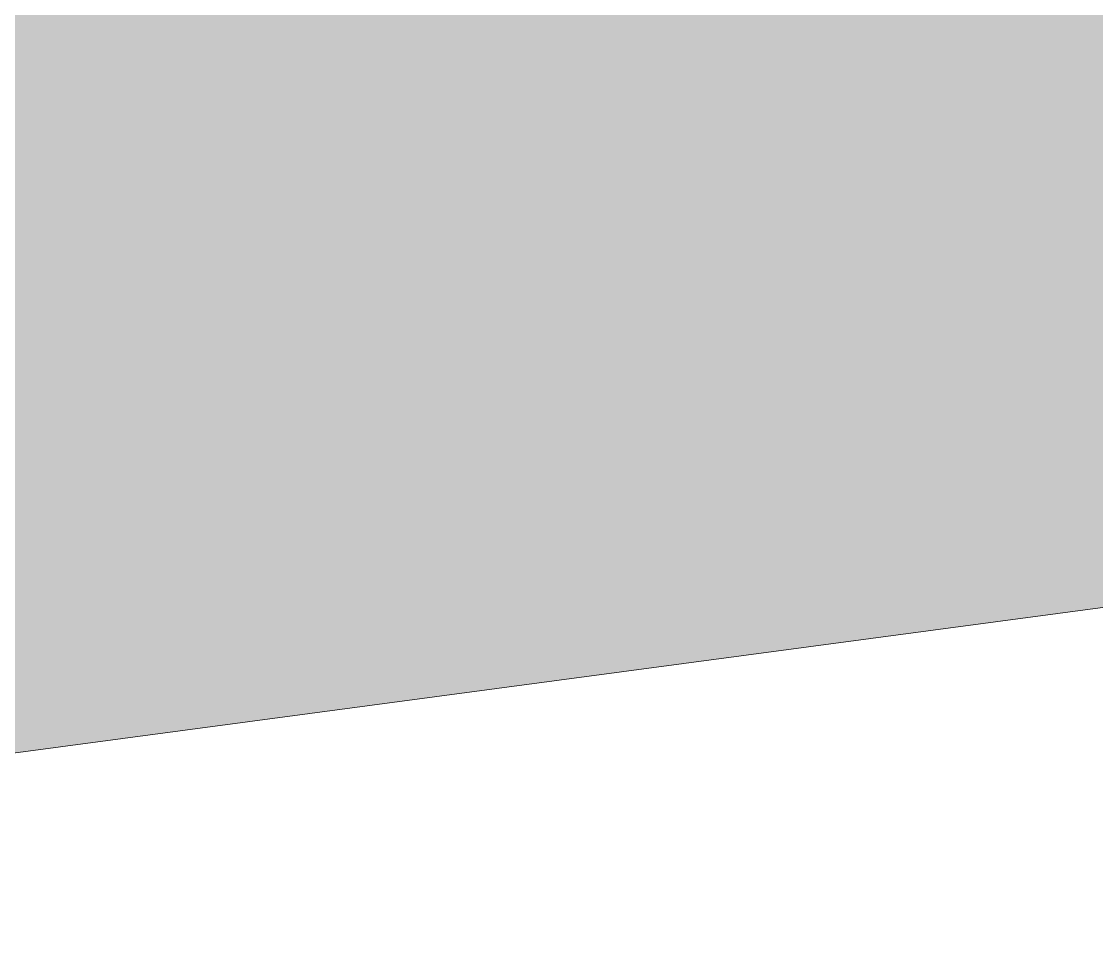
# Model space of a CAD drawing. Extents: x -1328 to 5679, y -4611 to 1603.
# Drawn here: x 812.12 to 846.38, y 842.86 to 872.69 of the extents above; entities that cross this region are included whole.
import ezdxf

# ---------------------------------------------------------------- set-up
doc = ezdxf.new("R2010")
doc.units = 0
doc.header["$MEASUREMENT"] = 0
doc.layers.add('.ATI-HATCH', color=7, linetype='Continuous', lineweight=0)
doc.layers.add('G-ANNO-TTLB', color=7, linetype='Continuous', lineweight=0)

# ---------------------------------------------------------------- blocks, each defined once
blk = doc.blocks.new('Block_287')
at = {"layer": '.ATI-HATCH', "color": 18, "lineweight": 9, "true_color": 0x000000}
blk.add_lwpolyline([(771.83, 844.019), (1169.647, 897.245), (1182.214, 1445.142)], dxfattribs=at)
blk = doc.blocks.new('Block_286')
at = {"layer": '.ATI-HATCH', "true_color": 0xe6e6e6, "transparency": 33554687}
h = blk.add_hatch(color=254, dxfattribs=at)
edge = h.paths.add_edge_path()
edge.add_spline(control_points=[(1182.214, 1445.142), (1182.214, 1445.142), (1180.781, 1445.094), (1180.781, 1445.094), (1180.781, 1445.094), (1177.77, 1444.998), (1177.77, 1444.998), (1177.77, 1444.998), (1166.303, 1444.521), (1166.303, 1444.521), (1166.303, 1444.521), (1165.157, 1444.473), (1165.157, 1444.473), (1165.157, 1444.473), (1145.423, 1443.709), (1145.423, 1443.709), (1145.423, 1443.709), (1141.457, 1443.565), (1141.457, 1443.565), (1141.457, 1443.565), (1119.622, 1442.705), (1119.622, 1442.705), (1119.622, 1442.705), (1092.721, 1441.654), (1092.721, 1441.654), (1092.721, 1441.654), (1088.852, 1441.51), (1088.852, 1441.51), (1088.852, 1441.51), (1067.875, 1440.698), (1067.875, 1440.698), (1067.875, 1440.698), (1054.068, 1440.173), (1054.068, 1440.173), (1054.068, 1440.173), (977.093, 1437.162), (977.093, 1437.162), (977.093, 1437.162), (898.065, 1434.056), (898.065, 1434.056), (898.065, 1434.056), (860.987, 1432.623), (860.987, 1432.623), (860.987, 1432.623), (827.398, 1431.333), (827.398, 1431.333), (827.398, 1431.333), (798.682, 1430.186), (798.682, 1430.186), (798.682, 1430.186), (776.416, 1429.326), (776.416, 1429.326), (776.416, 1429.326), (761.986, 1428.753), (761.986, 1428.753), (761.986, 1428.753), (756.826, 1428.562), (756.826, 1428.562), (756.826, 1428.562), (771.781, 845.355), (771.781, 845.355), (771.781, 845.355), (771.83, 844.019), (771.83, 844.019), (771.83, 844.019), (1169.647, 897.245), (1169.647, 897.245), (1169.647, 897.245), (1182.214, 1445.142), (1182.214, 1445.142)], knot_values=[0, 0, 0, 0, 1, 1, 1, 2, 2, 2, 3, 3, 3, 4, 4, 4, 5, 5, 5, 6, 6, 6, 7, 7, 7, 8, 8, 8, 9, 9, 9, 10, 10, 10, 11, 11, 11, 12, 12, 12, 13, 13, 13, 14, 14, 14, 15, 15, 15, 16, 16, 16, 17, 17, 17, 18, 18, 18, 19, 19, 19, 20, 20, 20, 21, 21, 21, 22, 22, 22, 23, 23, 23, 23], degree=3, periodic=0)
edge.add_line((1182.214, 1445.142), (1182.214, 1445.142))
edge = h.paths.add_edge_path()
edge.add_spline(control_points=[(877.041, 981.958), (877.041, 981.958), (876.946, 991.037), (876.946, 991.037), (876.946, 991.037), (873.697, 1249.672), (873.697, 1249.672), (873.697, 1249.672), (873.458, 1251.249), (873.458, 1251.249), (873.458, 1251.249), (873.649, 1251.727), (873.649, 1251.727), (873.649, 1251.727), (873.124, 1294.968), (873.124, 1294.968), (873.124, 1294.968), (873.028, 1302.613), (873.028, 1302.613), (873.028, 1302.613), (873.028, 1302.996), (873.028, 1302.996), (873.028, 1302.996), (1071.269, 1314.988), (1071.269, 1314.988), (1071.269, 1314.988), (1075.903, 1315.227), (1075.903, 1315.227), (1075.903, 1315.227), (1076.429, 1315.275), (1076.429, 1315.275), (1076.429, 1315.275), (1077.767, 1315.37), (1077.767, 1315.37), (1077.767, 1315.37), (1077.241, 1267.972), (1077.241, 1267.972), (1077.241, 1267.972), (1077.48, 1267.494), (1077.48, 1267.494), (1077.48, 1267.494), (1077.193, 1263.72), (1077.193, 1263.72), (1077.193, 1263.72), (1075.33, 1096.919), (1075.33, 1096.919), (1075.33, 1096.919), (1075.569, 1096.441), (1075.569, 1096.441), (1075.569, 1096.441), (1075.281, 1093.908), (1075.281, 1093.908), (1075.281, 1093.908), (1074.184, 995.242), (1074.184, 995.242), (1074.184, 995.242), (877.185, 972.641), (877.185, 972.641), (877.185, 972.641), (877.137, 973.741), (877.137, 973.741), (877.137, 973.741), (877.137, 974.267), (877.137, 974.267), (877.137, 974.267), (877.041, 981.912), (877.041, 981.912), (877.041, 981.912), (877.041, 981.958), (877.041, 981.958)], knot_values=[0, 0, 0, 0, 1, 1, 1, 2, 2, 2, 3, 3, 3, 4, 4, 4, 5, 5, 5, 6, 6, 6, 7, 7, 7, 8, 8, 8, 9, 9, 9, 10, 10, 10, 11, 11, 11, 12, 12, 12, 13, 13, 13, 14, 14, 14, 15, 15, 15, 16, 16, 16, 17, 17, 17, 18, 18, 18, 19, 19, 19, 20, 20, 20, 21, 21, 21, 22, 22, 22, 23, 23, 23, 23], degree=3, periodic=0)
edge.add_line((877.041, 981.958), (877.041, 981.958))
at = {"layer": '.ATI-HATCH'}
blk.add_open_spline([(1182.214, 1445.142), (1182.214, 1445.142), (1180.781, 1445.094), (1180.781, 1445.094), (1180.781, 1445.094), (1177.77, 1444.998), (1177.77, 1444.998), (1177.77, 1444.998), (1166.303, 1444.521), (1166.303, 1444.521), (1166.303, 1444.521), (1165.157, 1444.473), (1165.157, 1444.473), (1165.157, 1444.473), (1145.423, 1443.709), (1145.423, 1443.709), (1145.423, 1443.709), (1141.457, 1443.565), (1141.457, 1443.565), (1141.457, 1443.565), (1119.622, 1442.705), (1119.622, 1442.705), (1119.622, 1442.705), (1092.721, 1441.654), (1092.721, 1441.654), (1092.721, 1441.654), (1088.852, 1441.51), (1088.852, 1441.51), (1088.852, 1441.51), (1067.875, 1440.698), (1067.875, 1440.698), (1067.875, 1440.698), (1054.068, 1440.173), (1054.068, 1440.173), (1054.068, 1440.173), (977.093, 1437.162), (977.093, 1437.162), (977.093, 1437.162), (898.065, 1434.056), (898.065, 1434.056), (898.065, 1434.056), (860.987, 1432.623), (860.987, 1432.623), (860.987, 1432.623), (827.398, 1431.333), (827.398, 1431.333), (827.398, 1431.333), (798.682, 1430.186), (798.682, 1430.186), (798.682, 1430.186), (776.416, 1429.326), (776.416, 1429.326), (776.416, 1429.326), (761.986, 1428.753), (761.986, 1428.753), (761.986, 1428.753), (756.826, 1428.562), (756.826, 1428.562), (756.826, 1428.562), (771.781, 845.355), (771.781, 845.355), (771.781, 845.355), (771.83, 844.019), (771.83, 844.019), (771.83, 844.019), (1169.647, 897.245), (1169.647, 897.245), (1169.647, 897.245), (1182.214, 1445.142), (1182.214, 1445.142)], degree=3, knots=[0, 0, 0, 0, 1, 1, 1, 2, 2, 2, 3, 3, 3, 4, 4, 4, 5, 5, 5, 6, 6, 6, 7, 7, 7, 8, 8, 8, 9, 9, 9, 10, 10, 10, 11, 11, 11, 12, 12, 12, 13, 13, 13, 14, 14, 14, 15, 15, 15, 16, 16, 16, 17, 17, 17, 18, 18, 18, 19, 19, 19, 20, 20, 20, 21, 21, 21, 22, 22, 22, 23, 23, 23, 23], dxfattribs=at)
blk.add_blockref('Block_287', (0, 0), dxfattribs=at)
blk = doc.blocks.new('Block_285')
at = {"layer": '.ATI-HATCH'}
blk.add_blockref('Block_286', (0, 0), dxfattribs=at)

msp = doc.modelspace()

# ---------------------------------------------------------------- hatches: boundary and pattern name
at = {"layer": 'G-ANNO-TTLB', "true_color": 0xff00ff, "transparency": 33554687}
h = msp.add_hatch(color=6, dxfattribs=at)
edge = h.paths.add_edge_path()
edge.add_spline(control_points=[(1625.998, -853.91), (1625.998, -853.91), (-1303.52, -853.91), (-1303.52, -853.91), (-1303.52, -853.91), (-1303.52, 1603.09), (-1303.52, 1603.09), (-1303.52, 1603.09), (1625.998, 1603.09), (1625.998, 1603.09), (1625.998, 1603.09), (1625.998, -853.91), (1625.998, -853.91)], knot_values=[0, 0, 0, 0, 1, 1, 1, 2, 2, 2, 3, 3, 3, 4, 4, 4, 4], degree=3, periodic=0)
edge = h.paths.add_edge_path()
edge.add_spline(control_points=[(-1294.52, 1594.09), (-1294.52, 1594.09), (-1294.52, -844.91), (-1294.52, -844.91), (-1294.52, -844.91), (1616.998, -844.91), (1616.998, -844.91), (1616.998, -844.91), (1616.998, 1594.09), (1616.998, 1594.09), (1616.998, 1594.09), (-1294.52, 1594.09), (-1294.52, 1594.09)], knot_values=[0, 0, 0, 0, 1, 1, 1, 2, 2, 2, 3, 3, 3, 4, 4, 4, 4], degree=3, periodic=0)
edge.add_line((-1294.52, 1594.09), (-1294.52, 1594.09))

# ---------------------------------------------------------------- linework, layer by layer
at = {"layer": 'G-ANNO-TTLB'}
for points in [[(1625.998, -853.91), (1625.998, -853.91), (-1303.52, -853.91), (-1303.52, -853.91), (-1303.52, -853.91), (-1303.52, 1603.09), (-1303.52, 1603.09), (-1303.52, 1603.09), (1625.998, 1603.09), (1625.998, 1603.09), (1625.998, 1603.09), (1625.998, -853.91), (1625.998, -853.91)], [(-1294.52, 1594.09), (-1294.52, 1594.09), (-1294.52, -844.91), (-1294.52, -844.91), (-1294.52, -844.91), (1616.998, -844.91), (1616.998, -844.91), (1616.998, -844.91), (1616.998, 1594.09), (1616.998, 1594.09), (1616.998, 1594.09), (-1294.52, 1594.09), (-1294.52, 1594.09)]]:
    msp.add_open_spline(points, degree=3, knots=[0, 0, 0, 0, 1, 1, 1, 2, 2, 2, 3, 3, 3, 4, 4, 4, 4], dxfattribs=at)

# ---------------------------------------------------------------- block references
at = {"layer": '.ATI-HATCH'}
msp.add_blockref('Block_285', (0, 0), dxfattribs=at)

doc.saveas('drawing.dxf')
